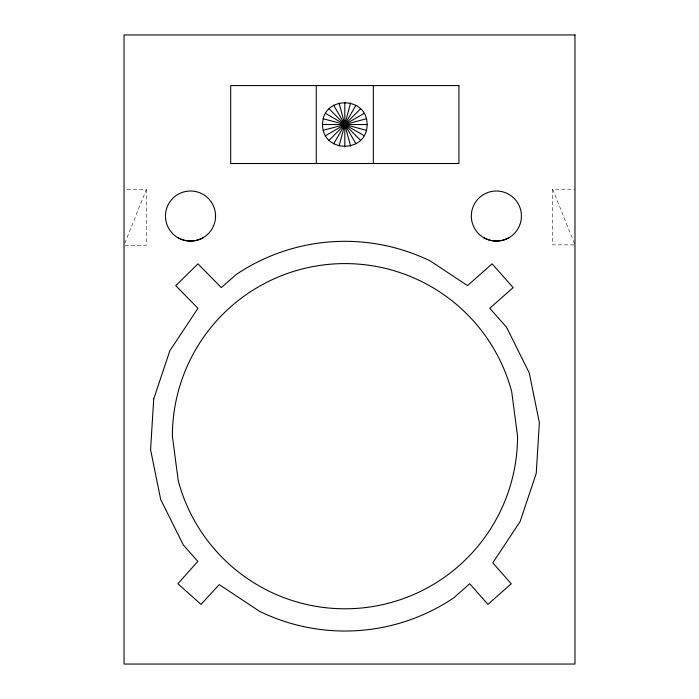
<?xml version="1.0" encoding="UTF-8"?>
<svg xmlns="http://www.w3.org/2000/svg" width="699" height="699" viewBox="0 0 699 699"><rect width="100%" height="100%" fill="white"/><g stroke="black" fill="none" stroke-linecap="round" stroke-linejoin="round"><path stroke-width="0.52" stroke-dasharray="3.5 2.62" d="M124.833 243.243L146.292 189.595L125.086 189.595M573.914 244.877L552.708 244.877L552.708 189.211L574.971 189.211M125.086 245.27L146.292 245.27L146.292 189.595M552.708 189.211L574.971 244.877"/><path stroke-width="1.05" d="M322.545 124.536C322.248 95.623 367.377 95.623 367.08 124.536C367.377 153.448 322.248 153.448 322.545 124.536L367.08 124.536M339.05 146.047L350.575 103.033M333.676 143.828L355.948 105.252M329.063 140.289L360.562 108.791M325.524 135.676L364.1 113.404M203.042 237.756C195.327 242.046 185.707 242.046 177.992 237.756A25.05 25.05 0 0 1 177.992 194.366A25.05 25.05 0 0 1 215.572 216.061A25.05 25.05 0 0 1 177.992 237.756M508.898 237.756C501.183 242.046 491.554 242.046 483.839 237.756M323.305 130.302L366.32 118.778M323.305 118.778L366.32 130.302M325.524 113.404L364.1 135.676M329.063 108.791L360.562 140.289M333.676 105.252L355.948 143.828M339.05 103.033L350.575 146.047M373.345 85.566L373.345 163.514M344.808 102.272L344.808 146.807M316.28 85.566L316.28 163.514M153.71 398.919L150.582 449.684L160.7 499.54L183.383 545.071L197.808 561.393L177.878 583.761L201.024 604.373L219.241 584.617L259.478 611.276A194.855 194.855 0 0 0 453.861 597.767L469.711 583.761L487.937 604.373L511.257 583.761L492.778 562.852L520.065 521.672L536.229 473.441L539.357 422.668L529.23 372.82L506.557 327.281L489.754 308.276L513.136 287.612L492.113 263.838L467.491 285.611L430.462 261.077A194.855 194.855 0 0 0 236.079 274.593L221.338 287.612L197.966 263.838L175.746 285.681L197.966 308.276L169.874 350.688L153.71 398.919M574.971 34.95L124.029 34.95L124.029 664.05L574.971 664.05L574.971 34.95M458.937 85.566L230.679 85.566L230.679 163.514L458.937 163.514L458.937 85.566M517.557 436.176L511.668 391.51A172.583 172.583 0 0 0 172.382 436.176L178.262 480.842A172.583 172.583 0 0 0 517.557 436.176M478.658 233.781A25.05 25.05 0 0 0 520.572 222.544A25.05 25.05 0 0 0 489.885 191.867A25.05 25.05 0 0 0 478.658 233.781"/></g></svg>
